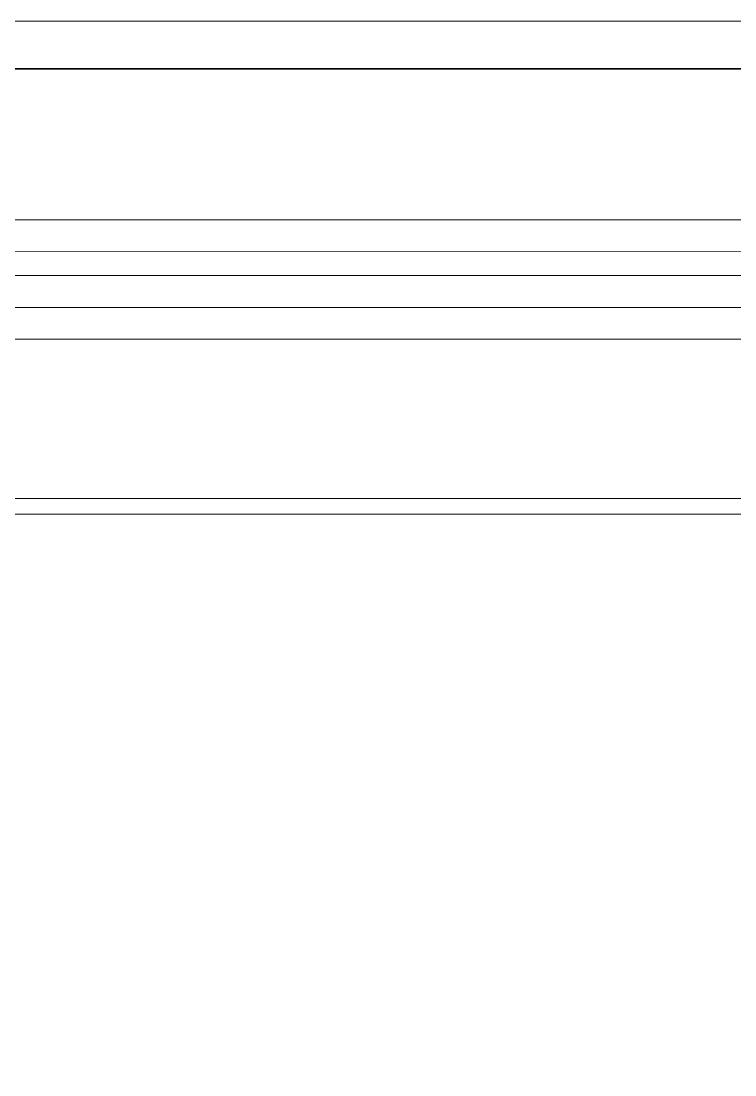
# Model space of a CAD drawing. Extents: x -1133 to 23780, y -1311 to 8245.
# Drawn here: x 20501 to 20590.8, y 2732.5 to 2865 of the extents above; entities that cross this region are included whole.
import ezdxf

# ---------------------------------------------------------------- set-up
doc = ezdxf.new("R2010")
doc.units = 0
doc.header["$MEASUREMENT"] = 0
doc.layers.get('0').update_dxf_attribs({"color": 9, "lineweight": 9})
for name, color, linetype, lineweight in [('00', 9, 'Continuous', 9), ('06C', 9, 'Continuous', 9), ('06D', 9, 'Continuous', 9), ('10', 9, 'Continuous', 9), ('14', 9, 'Continuous', 9), ('33', 9, 'BATTING', 9), ('35', 9, 'Continuous', 9), ('40B', 9, 'Continuous', 9)]:
    doc.layers.add(name, color=color, linetype=linetype, lineweight=lineweight)
doc.linetypes.add('BATTING', pattern='A,0.0001,-0.1,[134,ltypeshp.shx,S=0.1,R=0,X=-0.1,Y=0],-0.2,[134,ltypeshp.shx,S=0.1,R=180,X=0.1,Y=0],-0.1', length=0.4001)

# ---------------------------------------------------------------- blocks, each defined once
blk = doc.blocks.new('ÇATI KATI PLANI')
at = {"layer": '00'}
blk.add_lwpolyline([(20497.5, 2825), (20620, 2825), (20620, 2805), (20497.5, 2805)], close=True, dxfattribs=at)
at = {"layer": '06C'}
blk.add_lwpolyline([(18957.5, 1124.33), (18957.5, 1124.33), (18957.5, 2865), (22657.5, 2865), (22657.49, 2206.39)], dxfattribs=at)
blk.add_lwpolyline([(18957.5, 1124.33), (18957.5, 1124.33), (18957.5, 2865), (22657.5, 2865), (22657.49, 2206.39)], dxfattribs=at)
blk.add_lwpolyline([(22657.49, 285), (18957.5, 285), (18957.5, 2865), (22657.5, 2865)], close=True, dxfattribs=at)
at = {"layer": '06D'}
for points in [[(20368, 2840), (20620, 2840)], [(20620, 2825), (20620, 2833), (20370, 2833), (20370, 2825)]]:
    blk.add_lwpolyline(points, dxfattribs=at)
at = {"layer": '10'}
for points, const_width in [([(18963.5, 1124.33), (18963.5, 2859), (22651.5, 2859), (22651.5, 2206.39)], 0.2), ([(18963.5, 1124.33), (18963.5, 2859), (22651.5, 2859), (22651.5, 2206.39)], 0.2), ([(20467.5, 291), (18963.5, 291), (18963.5, 2859), (22651.5, 2859), (22651.5, 291), (21824.7, 291)], 0.2), ([(20363.19, 2836), (20626.81, 2836)], 0.1)]:
    blk.add_lwpolyline(points, dxfattribs=dict(at, const_width=const_width))
at = {"layer": '14'}
blk.add_lwpolyline([(20368, 2819.3), (20368, 2803), (20370, 2803), (20415.5, 2803), (20415.5, 2743), (20499.5, 2743), (20499.5, 2803), (20620, 2803), (20622, 2803), (20622, 2819.3)], dxfattribs=at)
at = {"layer": '33', "ltscale": 0.4}
blk.add_lwpolyline([(20370, 2829), (20620, 2829)], dxfattribs=at)
at = {"layer": '40B'}
blk.add_lwpolyline([(19790, 2617.5), (20097.5, 2617.5), (20105, 2617.5), (20105, 2825), (21877.5, 2825), (21877.5, 2365), (19797.5, 2365), (19790, 2365), (19790, 2617.5)], close=True, dxfattribs=at)

msp = doc.modelspace()

# ---------------------------------------------------------------- linework, layer by layer
at = {"layer": '35'}
msp.add_lwpolyline([(19799.5, 2371), (21815.5, 2371), (21815.5, 2447), (21889.5, 2447), (21889.5, 2553), (21865.5, 2553), (21865.5, 2743), (21815.5, 2743), (21815.5, 2803), (20189.5, 2803)], dxfattribs=at)

# ---------------------------------------------------------------- block references
msp.add_blockref('ÇATI KATI PLANI', (0, 0))

doc.saveas('drawing.dxf')
